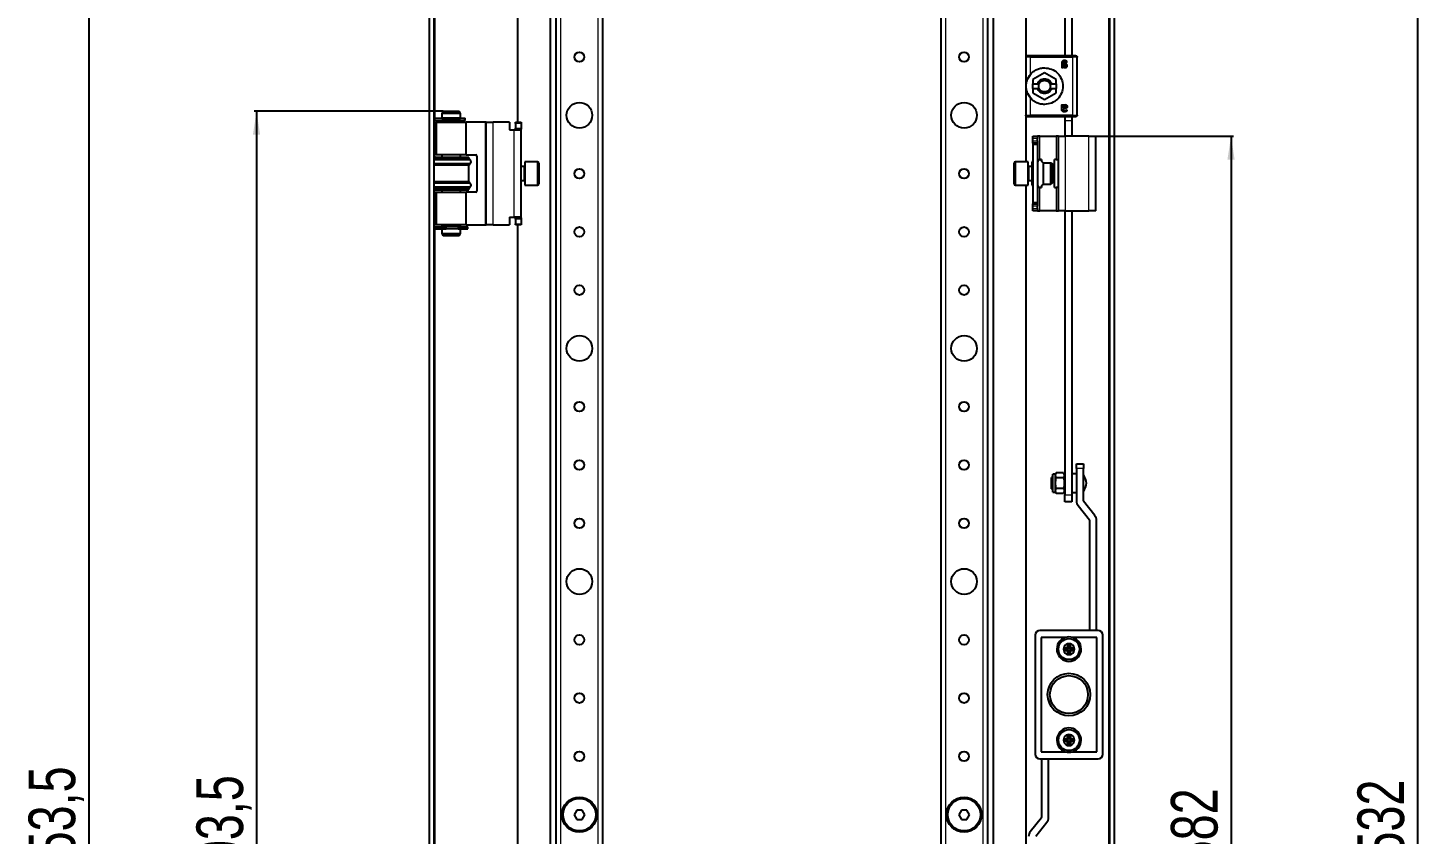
# Model space of a CAD drawing. Header units: millimetres. Extents: x -52 to 1183, y -1011 to 1043.
# Drawn here: x 585 to 1183, y -6 to 339 of the extents above; entities that cross this region are included whole.
import ezdxf

# ---------------------------------------------------------------- set-up
doc = ezdxf.new("R2010")
doc.units = ezdxf.units.MM
doc.layers.add('FORMAT', color=7, linetype='Continuous')
doc.styles.add('SLDTEXTSTYLE0', font='TXT', dxfattribs={"width": 0.75})
doc.dimstyles.new('SLDDIMSTYLE0', dxfattribs={"dimtxt": 20, "dimasz": 10, "dimexe": 0, "dimexo": 0.0625, "dimgap": 5, "dimtad": 2, "dimdec": 1, "dimrnd": 1e-09, "dimzin": 12, "dimdsep": 46, "dimtxsty": 'SLDTEXTSTYLE0', "dimsah": 1, "dimcen": 0.09, "dimadec": 0, "dimazin": 3, "dimtfac": 1, "dimtofl": 0, "dimtmove": 0, "dimatfit": 3, "dimfxl": 0, "dimfrac": 2, "dimtolj": 1, "dimtzin": 12, "dimarcsym": 0})

# ---------------------------------------------------------------- blocks, each defined once
blk = doc.blocks.new('_D_5')
at = {"layer": 'FORMAT'}
for p, q in [((1043.24, 767.87), (1182.24, 767.87)), ((1181.24, 767.87), (1181.24, -764.13)), ((1043.24, -764.13), (1182.24, -764.13))]:
    blk.add_line(p, q, dxfattribs=at)
for points in [[(1181.24, 767.87), (1179.7, 757.87), (1182.78, 757.87)], [(1181.24, -764.13), (1182.78, -754.13), (1179.7, -754.13)]]:
    blk.add_solid(points, dxfattribs=at)
at = {"layer": 'FORMAT', "insert": (1155.46, -27.68), "char_height": 20, "attachment_point": 1, "rotation": 90, "style": 'SLDTEXTSTYLE0'}
blk.add_mtext('1532', dxfattribs=at)
blk = doc.blocks.new('_D_7')
at = {"layer": 'FORMAT'}
for p, q in [((763.3, 778.62), (610.23, 778.62)), ((611.23, 778.62), (611.23, -774.88)), ((763.3, -774.88), (610.23, -774.88))]:
    blk.add_line(p, q, dxfattribs=at)
for points in [[(611.23, 778.62), (609.69, 768.62), (612.77, 768.62)], [(611.23, -774.88), (612.77, -764.88), (609.69, -764.88)]]:
    blk.add_solid(points, dxfattribs=at)
at = {"layer": 'FORMAT', "insert": (585.45, -38.77), "char_height": 20, "attachment_point": 1, "rotation": 90, "style": 'SLDTEXTSTYLE0'}
blk.add_mtext('1553,5', dxfattribs=at)
blk = doc.blocks.new('_D_8')
at = {"layer": 'FORMAT'}
for p, q in [((1040.24, 292.87), (1102.24, 292.87)), ((1101.24, 292.87), (1101.24, -289.13)), ((1040.24, -289.13), (1102.24, -289.13))]:
    blk.add_line(p, q, dxfattribs=at)
for points in [[(1101.24, 292.87), (1099.7, 282.87), (1102.78, 282.87)], [(1101.24, -289.13), (1102.78, -279.13), (1099.7, -279.13)]]:
    blk.add_solid(points, dxfattribs=at)
at = {"layer": 'FORMAT', "insert": (1075.46, -20.3), "char_height": 20, "attachment_point": 1, "rotation": 90, "style": 'SLDTEXTSTYLE0'}
blk.add_mtext('582', dxfattribs=at)
blk = doc.blocks.new('_D_9')
at = {"layer": 'FORMAT'}
for p, q in [((763.3, 303.62), (682.23, 303.62)), ((683.23, 303.62), (683.23, -299.88)), ((763.3, -299.88), (682.23, -299.88))]:
    blk.add_line(p, q, dxfattribs=at)
for points in [[(683.23, 303.62), (681.69, 293.62), (684.77, 293.62)], [(683.23, -299.88), (684.77, -289.88), (681.69, -289.88)]]:
    blk.add_solid(points, dxfattribs=at)
at = {"layer": 'FORMAT', "insert": (657.45, -31.38), "char_height": 20, "attachment_point": 1, "rotation": 90, "style": 'SLDTEXTSTYLE0'}
blk.add_mtext('603,5', dxfattribs=at)

msp = doc.modelspace()

# ---------------------------------------------------------------- linework, layer by layer
at = {"color": 7, "linetype": 'Continuous', "lineweight": 25}
for p, q in [((757.23, 879.37), (757.23, -875.63)), ((759.23, 879.37), (759.23, -875.63)), ((1049.23, -875.63), (1049.23, 879.37)), ((1051.23, -875.63), (1051.23, 879.37)), ((809.23, 846.37), (809.23, -842.63)), ((999.23, 846.37), (999.23, -842.63)), ((811.73, -815.63), (811.73, 819.37)), ((831.73, -815.63), (831.73, 819.37)), ((976.73, 819.37), (976.73, -815.63)), ((996.73, 819.37), (996.73, -815.63)), ((1013.23, 746.87), (1013.23, 327.05)), ((1029.93, 735.87), (1029.93, 327.37)), ((1032.93, 735.87), (1032.93, 327.37)), ((795.23, 729.87), (795.23, 298.87)), ((1013.23, 326.87), (1013.23, 301.87)), ((1033.23, 327.37), (1015.23, 327.37)), ((1028.67, 324.33), (1028.67, 322.46)), ((1029.13, 322.46), (1029.13, 322.74)), ((1029.2, 324.08), (1029.2, 324.3)), ((1029.58, 324.08), (1029.2, 324.08)), ((1029.2, 323.72), (1029.63, 323.72)), ((1029.2, 323.14), (1029.2, 323.72)), ((1033.83, 327.37), (1033.58, 327.37)), ((1035.23, 301.87), (1035.23, 326.87)), ((1014.06, 317.5), (1015.57, 319.75)), ((1021.23, 320.09), (1016.28, 317.23)), ((1016.28, 317.23), (1016.28, 315.37)), ((1026.18, 317.23), (1021.23, 320.09)), ((1026.18, 315.37), (1026.18, 317.23)), ((1015.57, 308.99), (1014.06, 311.25)), ((1016.28, 313.37), (1016.28, 315.37)), ((1016.28, 315.37), (1018.25, 315.37)), ((1016.28, 313.37), (1016.28, 311.51)), ((1016.28, 313.37), (1018.25, 313.37)), ((1016.28, 311.51), (1021.23, 308.66)), ((1018.94, 315.37), (1018.25, 315.37)), ((1018.25, 313.37), (1018.94, 313.37)), ((1021.23, 308.66), (1026.18, 311.51)), ((1024.22, 315.37), (1023.52, 315.37)), ((1023.52, 313.37), (1024.22, 313.37)), ((1024.22, 315.37), (1026.18, 315.37)), ((1024.22, 313.37), (1026.18, 313.37)), ((1026.18, 315.37), (1026.18, 313.37)), ((1026.18, 311.51), (1026.18, 313.37)), ((1028.67, 304.41), (1028.67, 306.28)), ((1029.13, 306.28), (1029.13, 306)), ((1029.2, 305.02), (1029.2, 305.61)), ((1029.63, 305.02), (1029.2, 305.02)), ((759.58, 300.57), (759.58, 299.67)), ((759.58, 300.57), (772.47, 300.57)), ((759.58, 299.67), (772.47, 299.67)), ((760.28, 298.87), (760.28, 284.87)), ((760.28, 298.87), (773.18, 298.87)), ((763.31, 303.62), (762.73, 302.62)), ((762.73, 302.62), (762.73, 300.62)), ((770.73, 302.62), (762.73, 302.62)), ((767.49, 300.62), (762.73, 300.62)), ((762.73, 299.62), (762.73, 298.87)), ((767.49, 299.62), (762.73, 299.62)), ((763.23, 300.62), (763.23, 300.57)), ((763.23, 299.67), (763.23, 299.62)), ((763.31, 303.62), (770.16, 303.62)), ((770.73, 300.62), (767.49, 300.62)), ((770.73, 299.62), (767.49, 299.62)), ((770.73, 302.62), (770.16, 303.62)), ((770.23, 300.57), (770.23, 300.62)), ((770.23, 299.62), (770.23, 299.67)), ((770.73, 300.62), (770.73, 302.62)), ((770.73, 298.87), (770.73, 299.62)), ((772.47, 300.57), (772.56, 300.57)), ((772.47, 299.67), (772.56, 299.67)), ((772.56, 299.67), (772.56, 300.57)), ((772.56, 300.57), (772.77, 300.57)), ((772.56, 299.67), (772.77, 299.67)), ((772.77, 299.67), (772.77, 300.57)), ((773.18, 284.87), (773.18, 298.87)), ((781.28, 298.87), (773.18, 298.87)), ((781.78, 298.87), (781.28, 298.87)), ((781.78, 298.87), (784.78, 298.87)), ((781.78, 254.87), (781.78, 298.87)), ((791.78, 298.87), (784.78, 298.87)), ((791.78, 298.87), (791.78, 295.57)), ((794.28, 298.87), (796.78, 298.87)), ((794.28, 298.37), (794.28, 298.87)), ((796.78, 298.87), (796.78, 298.37)), ((1013.23, 301.7), (1013.23, 281.87)), ((1015.23, 301.37), (1033.23, 301.37)), ((1029.58, 304.66), (1029.2, 304.66)), ((1029.2, 304.66), (1029.2, 304.45)), ((1029.93, 301.44), (1029.93, 299.57)), ((1029.93, 299.57), (1029.93, 292.87)), ((1032.93, 301.44), (1032.93, 299.57)), ((1032.93, 299.57), (1032.93, 292.87)), ((1033.58, 301.37), (1033.83, 301.37)), ((791.78, 295.57), (793.78, 295.57)), ((793.78, 295.57), (796.78, 295.57)), ((794.28, 298.37), (794.28, 296.37)), ((794.28, 295.87), (794.28, 296.37)), ((796.78, 295.87), (794.28, 295.87)), ((794.28, 295.87), (794.28, 295.57)), ((796.78, 298.37), (796.78, 296.37)), ((796.78, 296.37), (796.78, 295.87)), ((796.78, 295.57), (796.78, 295.87)), ((796.78, 258.17), (796.78, 295.57)), ((1016.23, 292.87), (1018.23, 292.87)), ((1016.23, 291.87), (1016.23, 292.87)), ((1018.23, 292.87), (1018.23, 291.87)), ((1019.23, 292.87), (1018.23, 292.87)), ((1019.23, 292.87), (1026.23, 292.87)), ((1027.23, 292.87), (1026.23, 292.87)), ((1027.23, 260.87), (1027.23, 292.87)), ((1027.23, 292.87), (1030.23, 292.87)), ((1040.23, 292.87), (1030.23, 292.87)), ((1040.23, 292.87), (1043.23, 292.87)), ((1043.23, 260.87), (1043.23, 292.87)), ((1016.23, 290.87), (1016.23, 291.87)), ((1016.23, 289.87), (1016.23, 290.87)), ((1018.23, 289.87), (1016.23, 289.87)), ((1016.23, 289.87), (1016.23, 289.37)), ((1018.23, 289.37), (1016.23, 289.37)), ((1016.23, 289.37), (1016.23, 264.37)), ((1018.23, 290.87), (1018.23, 291.87)), ((1018.23, 290.87), (1018.23, 289.87)), ((1018.23, 289.87), (1018.23, 289.37)), ((1018.23, 289.37), (1018.23, 264.37)), ((759.23, 283.87), (774.23, 283.87)), ((774.23, 283.27), (759.23, 283.27)), ((773.18, 284.87), (760.28, 284.87)), ((762.73, 284.87), (762.73, 283.87)), ((770.73, 283.87), (770.73, 284.87)), ((773.18, 284.87), (777.28, 284.87)), ((774.23, 283.27), (774.23, 283.87)), ((774.93, 282.58), (774.23, 283.27)), ((774.23, 280.47), (774.93, 281.16)), ((777.78, 284.37), (777.78, 269.37)), ((803.68, 281.87), (798.28, 281.87)), ((798.28, 281.87), (798.28, 271.87)), ((804.28, 281.27), (804.28, 272.47)), ((1008.23, 274.62), (1008.23, 281.27)), ((1014.23, 281.87), (1008.83, 281.87)), ((1014.23, 274.31), (1014.23, 281.87)), ((1016.23, 281.87), (1015.73, 281.87)), ((1015.73, 281.87), (1015.73, 280.66)), ((1018.23, 282.87), (1019.23, 282.87)), ((1019.93, 282.87), (1019.23, 282.87)), ((1019.93, 282.87), (1019.93, 282.42)), ((1023.87, 281.37), (1020.73, 281.37)), ((1020.73, 272.37), (1020.73, 281.37)), ((1024.73, 280.87), (1023.87, 281.37)), ((1023.87, 272.37), (1023.87, 281.37)), ((1025.53, 270.87), (1025.53, 282.87)), ((1026.23, 282.87), (1025.53, 282.87)), ((1026.23, 282.87), (1027.23, 282.87)), ((774.23, 280.47), (759.23, 280.47)), ((774.23, 273.27), (774.23, 280.47)), ((798.03, 279.87), (796.78, 279.87)), ((1015.73, 279.87), (1014.48, 279.87)), ((1015.73, 280.66), (1015.73, 271.87)), ((1024.73, 272.87), (1024.73, 280.87)), ((774.23, 273.27), (759.23, 273.27)), ((774.23, 270.47), (759.23, 270.47)), ((759.23, 269.87), (774.23, 269.87)), ((762.73, 269.87), (762.73, 268.87)), ((770.73, 268.87), (770.73, 269.87)), ((774.93, 272.59), (774.23, 273.27)), ((774.23, 270.47), (774.93, 271.16)), ((774.23, 269.87), (774.23, 270.47)), ((796.78, 273.87), (798.03, 273.87)), ((798.28, 271.87), (803.68, 271.87)), ((1008.23, 272.47), (1008.23, 274.62)), ((1008.83, 271.87), (1014.23, 271.87)), ((1013.23, 271.87), (1013.23, -268.13)), ((1014.23, 271.87), (1014.23, 274.31)), ((1014.48, 273.87), (1015.73, 273.87)), ((1015.73, 271.87), (1016.23, 271.87)), ((1019.23, 270.87), (1018.23, 270.87)), ((1019.23, 270.87), (1019.93, 270.87)), ((1019.93, 271.32), (1019.93, 270.87)), ((1020.73, 272.37), (1023.87, 272.37)), ((1023.87, 272.37), (1024.73, 272.87)), ((1025.53, 270.87), (1026.23, 270.87)), ((1027.23, 270.87), (1026.23, 270.87)), ((760.28, 268.87), (760.28, 254.87)), ((760.28, 268.87), (773.18, 268.87)), ((773.18, 254.87), (773.18, 268.87)), ((777.28, 268.87), (773.18, 268.87)), ((1018.23, 264.37), (1016.23, 264.37)), ((1016.23, 264.37), (1016.23, 263.87)), ((1016.23, 262.87), (1016.23, 263.87)), ((1016.23, 263.87), (1018.23, 263.87)), ((1018.23, 264.37), (1018.23, 263.87)), ((1018.23, 263.87), (1018.23, 262.87)), ((791.78, 258.17), (793.78, 258.17)), ((791.78, 258.17), (791.78, 254.87)), ((796.78, 258.17), (793.78, 258.17)), ((794.28, 258.17), (794.28, 257.87)), ((794.28, 257.87), (796.78, 257.87)), ((794.28, 257.37), (794.28, 257.87)), ((794.28, 257.37), (794.28, 255.37)), ((796.78, 257.87), (796.78, 258.17)), ((796.78, 257.87), (796.78, 257.37)), ((796.78, 257.37), (796.78, 255.37)), ((1016.23, 261.87), (1016.23, 262.87)), ((1016.23, 260.87), (1016.23, 261.87)), ((1018.23, 260.87), (1016.23, 260.87)), ((1018.23, 261.87), (1018.23, 262.87)), ((1018.23, 261.87), (1018.23, 260.87)), ((1018.23, 260.87), (1019.23, 260.87)), ((1026.23, 260.87), (1019.23, 260.87)), ((1026.23, 260.87), (1027.23, 260.87)), ((1030.23, 260.87), (1027.23, 260.87)), ((1029.93, 260.87), (1029.93, 139.07)), ((1030.23, 260.87), (1040.23, 260.87)), ((1032.93, 260.87), (1032.93, 139.07)), ((1043.23, 260.87), (1040.23, 260.87)), ((759.58, 254.07), (759.58, 253.17)), ((759.58, 254.07), (763.58, 254.07)), ((759.58, 253.17), (763.58, 253.17)), ((773.18, 254.87), (760.28, 254.87)), ((762.73, 254.87), (762.73, 254.12)), ((767.49, 254.12), (762.73, 254.12)), ((762.73, 253.12), (762.73, 251.12)), ((767.49, 253.12), (762.73, 253.12)), ((762.73, 251.12), (763.31, 250.12)), ((762.73, 251.12), (767.49, 251.12)), ((763.23, 254.12), (763.23, 254.07)), ((763.23, 253.17), (763.23, 253.12)), ((763.58, 254.07), (764.22, 254.07)), ((763.58, 253.17), (764.22, 253.17)), ((764.22, 254.07), (764.56, 254.07)), ((764.22, 253.17), (764.56, 253.17)), ((764.56, 254.07), (764.57, 254.07)), ((764.56, 253.17), (764.57, 253.17)), ((764.57, 253.17), (764.57, 254.07)), ((770.73, 254.12), (767.49, 254.12)), ((770.73, 253.12), (767.49, 253.12)), ((767.49, 251.12), (770.73, 251.12)), ((769.66, 254.07), (769.66, 253.17)), ((769.66, 254.07), (769.68, 254.07)), ((769.66, 253.17), (769.68, 253.17)), ((769.68, 254.07), (770.97, 254.07)), ((769.68, 253.17), (770.97, 253.17)), ((770.16, 250.12), (770.73, 251.12)), ((770.23, 254.07), (770.23, 254.12)), ((770.23, 253.12), (770.23, 253.17)), ((770.73, 254.12), (770.73, 254.87)), ((770.73, 251.12), (770.73, 253.12)), ((770.97, 254.07), (771.7, 254.07)), ((770.97, 253.17), (771.7, 253.17)), ((771.7, 254.07), (773.88, 254.07)), ((771.7, 253.17), (773.88, 253.17)), ((773.18, 254.87), (781.28, 254.87)), ((773.88, 253.17), (773.88, 254.07)), ((781.28, 254.87), (781.78, 254.87)), ((784.78, 254.87), (781.78, 254.87)), ((784.78, 254.87), (791.78, 254.87)), ((794.28, 254.87), (794.28, 255.37)), ((796.78, 254.87), (794.28, 254.87)), ((795.23, 254.87), (795.23, -251.13)), ((796.78, 255.37), (796.78, 254.87)), ((767.38, 250.12), (763.31, 250.12)), ((770.16, 250.12), (767.38, 250.12)), ((1034.93, 150.37), (1034.93, 152.37)), ((1034.93, 152.37), (1037.93, 152.37)), ((1034.93, 150.37), (1034.93, 136.44)), ((1037.93, 152.37), (1037.93, 150.37)), ((1037.93, 136.44), (1037.93, 150.37)), ((1024.73, 147.02), (1024.23, 146.52)), ((1024.23, 141.62), (1024.23, 146.52)), ((1025.93, 147.92), (1024.73, 147.92)), ((1024.73, 144.07), (1024.73, 147.92)), ((1024.73, 140.22), (1024.73, 144.07)), ((1026.28, 148.52), (1025.93, 147.92)), ((1025.93, 144.07), (1025.93, 147.92)), ((1025.93, 140.22), (1025.93, 144.07)), ((1029.39, 148.52), (1026.28, 148.52)), ((1029.39, 146.3), (1026.28, 146.3)), ((1029.73, 147.92), (1029.39, 148.52)), ((1029.73, 147.92), (1029.73, 140.22)), ((1029.93, 147.02), (1029.73, 147.02)), ((1034.93, 148.07), (1032.93, 148.07)), ((1024.23, 141.62), (1024.73, 141.12)), ((1024.73, 140.22), (1025.93, 140.22)), ((1025.93, 140.22), (1026.28, 139.62)), ((1029.39, 141.85), (1026.28, 141.85)), ((1029.39, 139.62), (1026.28, 139.62)), ((1029.39, 139.62), (1029.73, 140.22)), ((1029.73, 141.12), (1029.93, 141.12)), ((1029.93, 136.07), (1029.93, 139.07)), ((1032.93, 140.07), (1034.93, 140.07)), ((1032.93, 139.07), (1032.93, 136.07)), ((1032.93, 136.07), (1029.93, 136.07)), ((1035.62, 134.46), (1040.49, 128.28)), ((1042.85, 130.14), (1037.98, 136.32)), ((1040.53, 128.16), (1040.53, 80.87)), ((1043.53, 80.87), (1043.53, 128.16)), ((1017.23, 78.87), (1017.23, 27.87)), ((1044.23, 80.87), (1019.23, 80.87)), ((1019.73, 77.87), (1019.73, 28.87)), ((1030.13, 77.87), (1019.73, 77.87)), ((1043.73, 77.87), (1033.33, 77.87)), ((1043.73, 28.87), (1043.73, 77.87)), ((1046.23, 27.87), (1046.23, 78.87)), ((1029.83, 73.03), (1029.46, 73.47)), ((1031.03, 73.47), (1029.46, 73.47)), ((1029.83, 72.71), (1029.46, 72.27)), ((1029.46, 72.27), (1031.03, 72.27)), ((1031.03, 73.03), (1029.83, 73.03)), ((1029.83, 72.71), (1031.03, 72.71)), ((1031.13, 75.14), (1031.13, 73.57)), ((1031.57, 74.78), (1031.13, 75.14)), ((1031.13, 72.17), (1031.13, 70.6)), ((1031.57, 74.78), (1031.57, 73.57)), ((1031.57, 72.17), (1031.57, 70.96)), ((1031.9, 74.78), (1032.33, 75.14)), ((1031.9, 73.57), (1031.9, 74.78)), ((1031.9, 70.96), (1031.9, 72.17)), ((1032.33, 73.57), (1032.33, 75.14)), ((1032.33, 70.6), (1032.33, 72.17)), ((1034.01, 73.47), (1032.43, 73.47)), ((1033.64, 73.03), (1032.43, 73.03)), ((1032.43, 72.71), (1033.64, 72.71)), ((1032.43, 72.27), (1034.01, 72.27)), ((1033.64, 73.03), (1034.01, 73.47)), ((1033.64, 72.71), (1034.01, 72.27)), ((1031.57, 70.96), (1031.13, 70.6)), ((1031.9, 70.96), (1032.33, 70.6)), ((1031.13, 34.57), (1031.13, 36.14)), ((1031.57, 35.78), (1031.13, 36.14)), ((1031.9, 35.78), (1032.33, 36.14)), ((1032.33, 36.14), (1032.33, 34.57)), ((1029.83, 34.03), (1029.46, 34.47)), ((1029.46, 34.47), (1031.03, 34.47)), ((1029.83, 33.71), (1029.46, 33.27)), ((1031.03, 33.27), (1029.46, 33.27)), ((1029.83, 34.03), (1031.03, 34.03)), ((1031.03, 33.71), (1029.83, 33.71)), ((1031.13, 31.6), (1031.13, 33.17)), ((1031.57, 31.96), (1031.13, 31.6)), ((1031.57, 34.57), (1031.57, 35.78)), ((1031.57, 31.96), (1031.57, 33.17)), ((1031.9, 35.78), (1031.9, 34.57)), ((1031.9, 33.17), (1031.9, 31.96)), ((1031.9, 31.96), (1032.33, 31.6)), ((1032.33, 33.17), (1032.33, 31.6)), ((1032.43, 34.47), (1034.01, 34.47)), ((1032.43, 34.03), (1033.64, 34.03)), ((1033.64, 33.71), (1032.43, 33.71)), ((1034.01, 33.27), (1032.43, 33.27)), ((1033.64, 34.03), (1034.01, 34.47)), ((1033.64, 33.71), (1034.01, 33.27)), ((1019.23, 25.87), (1044.23, 25.87)), ((1019.73, 28.87), (1030.13, 28.87)), ((1019.93, 25.87), (1019.93, 0.64)), ((1022.93, 0.64), (1022.93, 25.87)), ((1033.33, 28.87), (1043.73, 28.87)), ((820.58, 3.87), (819.42, 1.87)), ((819.42, 1.87), (820.58, -0.13)), ((822.89, 3.87), (820.58, 3.87)), ((824.04, 1.87), (822.89, 3.87)), ((822.89, -0.13), (824.04, 1.87)), ((985.58, 3.87), (984.42, 1.87)), ((984.42, 1.87), (985.58, -0.13)), ((987.89, 3.87), (985.58, 3.87)), ((989.04, 1.87), (987.89, 3.87)), ((987.89, -0.13), (989.04, 1.87)), ((1019.89, 0.52), (1015.13, -5.45)), ((820.58, -0.13), (822.89, -0.13)), ((985.58, -0.13), (987.89, -0.13)), ((1017.48, -7.32), (1022.24, -1.35))]:
    msp.add_line(p, q, dxfattribs=at)
at = {"color": 8, "linetype": 'Continuous', "lineweight": 18}
for p, q in [((1048.63, 876.77), (1048.63, -873.03)), ((813.73, -815.63), (813.73, 819.37)), ((829.73, -815.63), (829.73, 819.37)), ((978.73, 819.37), (978.73, -815.63)), ((994.73, 819.37), (994.73, -815.63)), ((759.83, 300.57), (759.83, 728.17)), ((1015.23, 319.43), (1015.23, 326.87)), ((1015.23, 326.87), (1033.23, 326.87)), ((1033.23, 326.87), (1033.23, 301.87)), ((1021.23, 311.87), (1021.23, 311.22)), ((1015.23, 301.87), (1015.23, 309.31)), ((759.83, 283.87), (759.83, 299.67)), ((772.47, 300.57), (772.47, 299.67)), ((781.28, 298.87), (781.28, 254.87)), ((784.78, 254.87), (784.78, 298.87)), ((1033.23, 301.87), (1015.23, 301.87)), ((1029.93, 299.57), (1032.93, 299.57)), ((793.78, 258.17), (793.78, 295.57)), ((796.78, 298.37), (794.28, 298.37)), ((794.28, 296.37), (796.78, 296.37)), ((1019.23, 282.87), (1019.23, 292.87)), ((1026.23, 292.87), (1026.23, 282.87)), ((1030.23, 260.87), (1030.23, 292.87)), ((1040.23, 260.87), (1040.23, 292.87)), ((1018.23, 291.87), (1016.23, 291.87)), ((1016.23, 290.87), (1018.23, 290.87)), ((774.93, 282.58), (759.23, 282.58)), ((774.93, 281.16), (759.23, 281.16)), ((803.68, 271.87), (803.68, 281.87)), ((1008.83, 281.87), (1008.83, 274.31)), ((798.03, 279.46), (798.03, 279.87)), ((798.03, 273.87), (798.03, 279.46)), ((1014.48, 279.87), (1014.48, 273.87)), ((774.93, 272.59), (759.23, 272.59)), ((774.93, 271.16), (759.23, 271.16)), ((759.83, 254.07), (759.83, 269.87)), ((1008.83, 274.31), (1008.83, 271.87)), ((1019.23, 260.87), (1019.23, 270.87)), ((1026.23, 270.87), (1026.23, 260.87)), ((796.78, 257.37), (794.28, 257.37)), ((1018.23, 262.87), (1016.23, 262.87)), ((1016.23, 261.87), (1018.23, 261.87)), ((759.83, -249.43), (759.83, 253.17)), ((763.58, 254.07), (763.58, 253.17)), ((764.22, 254.07), (764.22, 253.17)), ((764.56, 254.07), (764.56, 253.17)), ((769.68, 254.07), (769.68, 253.17)), ((770.97, 254.07), (770.97, 253.17)), ((771.7, 254.07), (771.7, 253.17)), ((794.28, 255.37), (796.78, 255.37)), ((1037.93, 150.37), (1034.93, 150.37)), ((1029.93, 139.07), (1032.93, 139.07)), ((1031.03, 73.03), (1031.03, 73.47)), ((1031.03, 72.71), (1031.03, 72.27)), ((1031.57, 73.57), (1031.13, 73.57)), ((1031.57, 72.17), (1031.13, 72.17)), ((1031.9, 73.57), (1032.33, 73.57)), ((1031.9, 72.17), (1032.33, 72.17)), ((1032.43, 73.03), (1032.43, 73.47)), ((1032.43, 72.71), (1032.43, 72.27)), ((1031.03, 34.03), (1031.03, 34.47)), ((1031.03, 33.71), (1031.03, 33.27)), ((1031.57, 34.57), (1031.13, 34.57)), ((1031.57, 33.17), (1031.13, 33.17)), ((1031.9, 34.57), (1032.33, 34.57)), ((1031.9, 33.17), (1032.33, 33.17)), ((1032.43, 34.03), (1032.43, 34.47)), ((1032.43, 33.71), (1032.43, 33.27))]:
    msp.add_line(p, q, dxfattribs=at)
at = {"color": 7, "linetype": 'Continuous', "lineweight": 25}
for centre, radius in [((821.73, 326.87), 2.1), ((986.73, 326.87), 2.1), ((821.73, 301.87), 5.5), ((986.73, 301.87), 5.5), ((821.73, 276.87), 2.1), ((986.73, 276.87), 2.1), ((821.73, 251.87), 2.1), ((986.73, 251.87), 2.1), ((821.73, 226.87), 2.1), ((986.73, 226.87), 2.1), ((821.73, 201.87), 5.5), ((986.73, 201.87), 5.5), ((821.73, 176.87), 2.1), ((986.73, 176.87), 2.1), ((821.73, 151.87), 2.1), ((986.73, 151.87), 2.1), ((821.73, 126.87), 2.1), ((986.73, 126.87), 2.1), ((821.73, 101.87), 5.5), ((986.73, 101.87), 5.5), ((821.73, 76.87), 2.1), ((986.73, 76.87), 2.1), ((1031.73, 72.87), 4.5), ((1031.73, 53.37), 9.15), ((1031.73, 53.37), 8.15), ((821.73, 51.87), 2.1), ((986.73, 51.87), 2.1), ((1031.73, 33.87), 4.5), ((821.73, 26.87), 2.1), ((986.73, 26.87), 2.1), ((821.73, 1.87), 7.5), ((821.73, 1.87), 7), ((986.73, 1.87), 7.5), ((986.73, 1.87), 7)]:
    msp.add_circle(centre, radius, dxfattribs=at)
for centre, radius, start, end in [((774.23, 281.87), 1, 314.427, 45.573), ((777.28, 284.37), 0.5, 0, 90), ((803.68, 281.27), 0.6, 0, 90), ((1008.83, 281.27), 0.6, 90, 180), ((798.03, 280.12), 0.25, 270, 360), ((1014.48, 280.12), 0.25, 180, 270), ((774.23, 271.87), 1, 314.427, 45.573), ((777.28, 269.37), 0.5, 270, 0), ((798.03, 273.62), 0.25, 0, 90), ((803.68, 272.47), 0.6, 270, 360), ((1008.83, 272.47), 0.6, 180, 270), ((1014.48, 273.62), 0.25, 90, 180), ((1031.29, 143.11), 8, 6.88194, 33.87093), ((1031.29, 145.03), 8, 326.12907, 353.11806), ((1038.13, 136.44), 3.2, 180, 218.26399), ((1038.13, 136.44), 0.2, 180, 218.26399), ((1040.33, 128.16), 0.2, 0, 38.26399), ((1040.33, 128.16), 3.2, 0, 38.26399), ((1019.23, 78.87), 2, 90, 180), ((1031.73, 72.87), 5.25, 107.75279, 72.24721), ((1031.73, 72.87), 5.25, 72.24721, 107.75279), ((1044.23, 78.87), 2, 0, 90), ((1031.73, 72.87), 2.35, 165.2075, 194.7925), ((1031.73, 72.87), 2.35, 104.7925, 165.2075), ((1031.73, 72.87), 2.35, 194.7925, 255.2075), ((1031.73, 72.87), 1.91, 175.10562, 184.89438), ((1031.03, 73.57), 0.1, 270, 0), ((1031.03, 73.57), 0.537, 270, 0), ((1031.03, 72.17), 0.537, 0, 90), ((1031.03, 72.17), 0.1, 0, 90), ((1031.73, 72.87), 2.35, 75.2075, 104.7925), ((1031.73, 72.87), 1.91, 85.10562, 94.89438), ((1032.43, 73.57), 0.537, 180, 270), ((1032.43, 72.17), 0.537, 90, 180), ((1031.73, 72.87), 2.35, 14.7925, 75.2075), ((1032.43, 73.57), 0.1, 180, 270), ((1031.73, 72.87), 2.35, 284.7925, 345.2075), ((1032.43, 72.17), 0.1, 90, 180), ((1031.73, 72.87), 1.91, 355.10562, 4.89438), ((1031.73, 72.87), 2.35, 345.2075, 14.7925), ((1031.73, 72.87), 2.35, 255.2075, 284.7925), ((1031.73, 72.87), 1.91, 265.10562, 274.89438), ((1031.73, 33.87), 5.25, 287.75279, 252.24721), ((1031.73, 33.87), 2.35, 104.7925, 165.2075), ((1031.73, 33.87), 2.35, 75.2075, 104.7925), ((1031.73, 33.87), 2.35, 14.7925, 75.2075), ((1031.73, 33.87), 2.35, 165.2075, 194.7925), ((1031.73, 33.87), 2.35, 194.7925, 255.2075), ((1031.73, 33.87), 1.91, 175.10562, 184.89438), ((1031.03, 34.57), 0.1, 270, 0), ((1031.03, 34.57), 0.537, 270, 0), ((1031.03, 33.17), 0.537, 0, 90), ((1031.03, 33.17), 0.1, 0, 90), ((1031.73, 33.87), 2.35, 255.2075, 284.7925), ((1031.73, 33.87), 1.91, 85.10562, 94.89438), ((1031.73, 33.87), 1.91, 265.10562, 274.89438), ((1032.43, 34.57), 0.537, 180, 270), ((1032.43, 33.17), 0.537, 90, 180), ((1032.43, 34.57), 0.1, 180, 270), ((1031.73, 33.87), 2.35, 284.7925, 345.2075), ((1032.43, 33.17), 0.1, 90, 180), ((1031.73, 33.87), 1.91, 355.10562, 4.89438), ((1031.73, 33.87), 2.35, 345.2075, 14.7925), ((1019.23, 27.87), 2, 180, 270), ((1031.73, 33.87), 5.25, 252.24721, 287.75279), ((1044.23, 27.87), 2, 270, 0), ((1019.73, 0.64), 0.2, 321.4416, 0), ((1019.73, 0.64), 3.2, 321.4416, 0), ((1017.63, -7.45), 3.2, 141.4416, 180)]:
    msp.add_arc(centre, radius, start, end, dxfattribs=at)
for points in [[(1013.73, 327.37), (1013.67, 327.36), (1013.54, 327.35), (1013.37, 327.23), (1013.26, 327.07), (1013.24, 326.94), (1013.23, 326.87)], [(1015.23, 327.37), (1015.04, 327.37), (1014.64, 327.37), (1014.15, 327.37), (1013.8, 327.37), (1013.76, 327.37), (1013.73, 327.37)], [(1034.73, 327.37), (1034.71, 327.37), (1034.67, 327.37), (1034.32, 327.37), (1033.82, 327.37), (1033.43, 327.37), (1033.23, 327.37)], [(1034.73, 327.37), (1034.8, 327.36), (1034.93, 327.35), (1035.1, 327.23), (1035.21, 327.07), (1035.23, 326.94), (1035.23, 326.87)], [(1015.23, 319.43), (1015.63, 319.84), (1016.42, 320.67), (1017.9, 321.54), (1019.53, 322.11), (1020.66, 322.19), (1021.23, 322.22)], [(1018.25, 315.37), (1018.38, 315.67), (1018.64, 316.27), (1019.37, 316.97), (1020.25, 317.42), (1021.23, 317.57), (1022.22, 317.42), (1023.1, 316.97), (1023.82, 316.27), (1024.09, 315.67), (1024.22, 315.37)], [(1018.94, 315.37), (1019.06, 315.58), (1019.29, 316.01), (1019.85, 316.49), (1020.51, 316.81), (1020.99, 316.85), (1021.23, 316.87)], [(1021.23, 322.22), (1022.26, 322.1), (1024.32, 321.87), (1026.93, 320.05), (1028.67, 317.46), (1029.29, 314.37), (1028.67, 311.28), (1026.93, 308.69), (1024.32, 306.87), (1022.26, 306.64), (1021.23, 306.52)], [(1021.23, 316.87), (1021.48, 316.85), (1021.96, 316.81), (1022.62, 316.49), (1023.18, 316.01), (1023.41, 315.58), (1023.52, 315.37)], [(1021.23, 311.22), (1020.91, 311.25), (1020.25, 311.31), (1019.37, 311.78), (1018.64, 312.47), (1018.38, 313.07), (1018.25, 313.37)], [(1018.94, 313.37), (1018.88, 313.53), (1018.76, 313.85), (1018.72, 314.37), (1018.76, 314.89), (1018.88, 315.21), (1018.94, 315.37)], [(1021.23, 311.87), (1020.99, 311.89), (1020.51, 311.93), (1019.85, 312.25), (1019.29, 312.73), (1019.06, 313.16), (1018.94, 313.37)], [(1024.22, 313.37), (1024.09, 313.07), (1023.82, 312.47), (1023.1, 311.78), (1022.22, 311.31), (1021.56, 311.25), (1021.23, 311.22)], [(1023.52, 313.37), (1023.41, 313.16), (1023.18, 312.73), (1022.62, 312.25), (1021.96, 311.93), (1021.48, 311.89), (1021.23, 311.87)], [(1023.52, 315.37), (1023.58, 315.21), (1023.7, 314.89), (1023.75, 314.37), (1023.7, 313.85), (1023.58, 313.53), (1023.52, 313.37)], [(1021.23, 306.52), (1020.66, 306.56), (1019.53, 306.63), (1017.9, 307.2), (1016.42, 308.07), (1015.63, 308.9), (1015.23, 309.31)], [(1013.73, 301.37), (1013.67, 301.38), (1013.54, 301.39), (1013.37, 301.51), (1013.26, 301.67), (1013.24, 301.81), (1013.23, 301.87)], [(1013.73, 301.37), (1013.76, 301.37), (1013.8, 301.37), (1014.15, 301.37), (1014.64, 301.37), (1015.04, 301.37), (1015.23, 301.37)], [(1033.23, 301.37), (1033.43, 301.37), (1033.82, 301.37), (1034.32, 301.37), (1034.67, 301.37), (1034.71, 301.37), (1034.73, 301.37)], [(1035.23, 301.87), (1035.23, 301.81), (1035.21, 301.67), (1035.1, 301.51), (1034.93, 301.39), (1034.8, 301.38), (1034.73, 301.37)]]:
    msp.add_open_spline(points, degree=3, dxfattribs=at)
at = {"color": 8, "linetype": 'Continuous', "lineweight": 18}
for points in [[(1015.23, 326.87), (1014.97, 326.87), (1014.45, 326.87), (1013.79, 326.87), (1013.32, 326.87), (1013.26, 326.87), (1013.23, 326.87)], [(1015.23, 327.37), (1015.23, 327.36), (1015.23, 327.35), (1015.23, 327.23), (1015.23, 327.07), (1015.23, 326.94), (1015.23, 326.87)], [(1033.23, 326.87), (1033.23, 326.94), (1033.23, 327.07), (1033.23, 327.23), (1033.23, 327.35), (1033.23, 327.36), (1033.23, 327.37)], [(1035.23, 326.87), (1035.2, 326.87), (1035.14, 326.87), (1034.68, 326.87), (1034.02, 326.87), (1033.5, 326.87), (1033.23, 326.87)], [(1013.23, 301.87), (1013.26, 301.87), (1013.32, 301.87), (1013.79, 301.87), (1014.45, 301.87), (1014.97, 301.87), (1015.23, 301.87)], [(1015.23, 301.87), (1015.23, 301.81), (1015.23, 301.67), (1015.23, 301.51), (1015.23, 301.39), (1015.23, 301.38), (1015.23, 301.37)], [(1033.23, 301.37), (1033.23, 301.38), (1033.23, 301.39), (1033.23, 301.51), (1033.23, 301.67), (1033.23, 301.81), (1033.23, 301.87)], [(1033.23, 301.87), (1033.5, 301.87), (1034.02, 301.87), (1034.68, 301.87), (1035.14, 301.87), (1035.2, 301.87), (1035.23, 301.87)]]:
    msp.add_open_spline(points, degree=3, dxfattribs=at)
at = {"color": 7, "linetype": 'Continuous', "lineweight": 25}
for points, knots in [([(1029.79, 325.37), (1029.64, 325.36), (1029.41, 325.35), (1029.13, 325.26), (1028.95, 325.14), (1028.81, 324.97), (1028.69, 324.7), (1028.68, 324.48), (1028.67, 324.33)], [0, 0, 0, 0, 0.250089, 0.382495, 0.500259, 0.622163, 0.750133, 1, 1, 1, 1]), ([(1029.13, 322.74), (1029.26, 322.63), (1029.44, 322.46), (1029.72, 322.35), (1029.88, 322.32), (1029.97, 322.31), (1030.01, 322.31)], [0, 0, 0, 0, 0.499113, 0.749325, 0.874665, 1, 1, 1, 1]), ([(1029.2, 324.3), (1029.21, 324.38), (1029.21, 324.52), (1029.27, 324.69), (1029.35, 324.8), (1029.45, 324.88), (1029.58, 324.93), (1029.71, 324.96), (1029.8, 324.96), (1029.84, 324.96)], [0, 0, 0, 0, 0.250023, 0.382539, 0.499802, 0.620838, 0.749652, 0.874777, 1, 1, 1, 1]), ([(1029.93, 322.72), (1029.85, 322.73), (1029.71, 322.74), (1029.45, 322.88), (1029.3, 323.03), (1029.2, 323.14)], [0, 0, 0, 0, 0.249939, 0.499864, 1, 1, 1, 1]), ([(1030.97, 323.16), (1030.96, 323.23), (1030.96, 323.39), (1030.86, 323.61), (1030.7, 323.79), (1030.44, 323.95), (1030.05, 324.06), (1029.74, 324.07), (1029.58, 324.08)], [0, 0, 0, 0, 0.125049, 0.249886, 0.370856, 0.49982, 0.749609, 1, 1, 1, 1]), ([(1029.63, 323.72), (1029.73, 323.72), (1029.92, 323.71), (1030.14, 323.65), (1030.29, 323.56), (1030.38, 323.46), (1030.43, 323.33), (1030.44, 323.24), (1030.44, 323.19)], [0, 0, 0, 0, 0.279652, 0.500248, 0.629485, 0.750186, 0.875763, 1, 1, 1, 1]), ([(1030.85, 324.87), (1030.85, 324.93), (1030.85, 325.01), (1030.78, 325.1), (1030.65, 325.19), (1030.32, 325.32), (1030, 325.35), (1029.79, 325.37)], [0, 0, 0, 0, 0.1246927, 0.1871822, 0.2497734, 0.5000394, 1, 1, 1, 1]), ([(1029.84, 324.96), (1030, 324.94), (1030.24, 324.91), (1030.5, 324.79), (1030.62, 324.72), (1030.69, 324.68), (1030.73, 324.67), (1030.75, 324.66)], [0, 0, 0, 0, 0.4987, 0.749508, 0.874949, 0.946783, 1, 1, 1, 1]), ([(1030.44, 323.19), (1030.43, 323.13), (1030.43, 323.03), (1030.36, 322.91), (1030.3, 322.84), (1030.21, 322.78), (1030.12, 322.75), (1030.02, 322.73), (1029.96, 322.72), (1029.93, 322.72)], [0, 0, 0, 0, 0.249168, 0.373635, 0.49939, 0.619394, 0.749656, 0.87477, 1, 1, 1, 1]), ([(1030.01, 322.31), (1030.13, 322.32), (1030.31, 322.33), (1030.54, 322.42), (1030.69, 322.51), (1030.82, 322.64), (1030.94, 322.85), (1030.96, 323.03), (1030.97, 323.16)], [0, 0, 0, 0, 0.25007, 0.379181, 0.500499, 0.62417, 0.750842, 1, 1, 1, 1]), ([(1030.75, 324.66), (1030.76, 324.67), (1030.78, 324.67), (1030.79, 324.68), (1030.81, 324.69), (1030.83, 324.72), (1030.84, 324.76), (1030.85, 324.8), (1030.85, 324.84), (1030.85, 324.86), (1030.85, 324.87)], [0, 0, 0, 0, 0.128825, 0.180169, 0.243397, 0.36986, 0.499864, 0.749649, 0.843476, 1, 1, 1, 1]), ([(1015.23, 309.31), (1014.95, 309.69), (1014.38, 310.44), (1013.82, 311.69), (1013.47, 312.97), (1013.34, 314.37), (1013.47, 315.78), (1013.82, 317.06), (1014.38, 318.3), (1014.95, 319.06), (1015.23, 319.43)], [0, 0, 0, 0, 0.125762, 0.25037, 0.375307, 0.500139, 0.62481, 0.749763, 0.874888, 1, 1, 1, 1]), ([(1028.67, 322.46), (1028.68, 322.45), (1028.68, 322.43), (1028.69, 322.42), (1028.72, 322.39), (1028.79, 322.37), (1028.86, 322.37), (1028.9, 322.37)], [0, 0, 0, 0, 0.124881, 0.183376, 0.250934, 0.500336, 1, 1, 1, 1]), ([(1028.9, 322.37), (1028.95, 322.37), (1029.02, 322.37), (1029.09, 322.39), (1029.12, 322.41), (1029.13, 322.43), (1029.13, 322.45), (1029.13, 322.46)], [0, 0, 0, 0, 0.499718, 0.749437, 0.810587, 0.875078, 1, 1, 1, 1]), ([(1028.67, 306.28), (1028.68, 306.29), (1028.68, 306.31), (1028.69, 306.33), (1028.72, 306.35), (1028.79, 306.37), (1028.86, 306.37), (1028.9, 306.37)], [0, 0, 0, 0, 0.124884, 0.186377, 0.250914, 0.500322, 1, 1, 1, 1]), ([(1028.9, 306.37), (1028.95, 306.37), (1029.01, 306.37), (1029.08, 306.35), (1029.1, 306.34), (1029.12, 306.33), (1029.13, 306.31), (1029.13, 306.29), (1029.13, 306.28)], [0, 0, 0, 0, 0.499162, 0.644242, 0.749698, 0.813605, 0.875217, 1, 1, 1, 1]), ([(1029.13, 306), (1029.26, 306.11), (1029.44, 306.28), (1029.76, 306.41), (1029.93, 306.42), (1030.01, 306.43)], [0, 0, 0, 0, 0.499364, 0.749701, 1, 1, 1, 1]), ([(1029.2, 305.61), (1029.3, 305.71), (1029.45, 305.87), (1029.68, 305.98), (1029.82, 306.01), (1029.89, 306.02), (1029.93, 306.02)], [0, 0, 0, 0, 0.499765, 0.749504, 0.874771, 1, 1, 1, 1]), ([(1030.97, 305.59), (1030.97, 305.55), (1030.97, 305.47), (1030.94, 305.31), (1030.86, 305.13), (1030.7, 304.95), (1030.44, 304.79), (1030.05, 304.68), (1029.74, 304.67), (1029.58, 304.66)], [0, 0, 0, 0, 0.062637, 0.125278, 0.250072, 0.374841, 0.499994, 0.749696, 1, 1, 1, 1]), ([(1030.44, 305.55), (1030.44, 305.5), (1030.43, 305.41), (1030.38, 305.28), (1030.29, 305.18), (1030.14, 305.09), (1029.92, 305.03), (1029.73, 305.02), (1029.63, 305.02)], [0, 0, 0, 0, 0.124446, 0.249795, 0.37, 0.499734, 0.719932, 1, 1, 1, 1]), ([(1029.93, 306.02), (1029.99, 306.01), (1030.09, 306.01), (1030.21, 305.96), (1030.3, 305.9), (1030.36, 305.83), (1030.41, 305.74), (1030.44, 305.65), (1030.44, 305.58), (1030.44, 305.55)], [0, 0, 0, 0, 0.2496231, 0.3771401, 0.499734, 0.6227303, 0.7498125, 0.8748762, 1, 1, 1, 1]), ([(1030.01, 306.43), (1030.13, 306.42), (1030.31, 306.41), (1030.54, 306.33), (1030.69, 306.23), (1030.82, 306.1), (1030.94, 305.89), (1030.96, 305.71), (1030.97, 305.59)], [0, 0, 0, 0, 0.25007, 0.379559, 0.500499, 0.624556, 0.750843, 1, 1, 1, 1]), ([(1029.79, 303.37), (1029.71, 303.37), (1029.57, 303.38), (1029.34, 303.41), (1029.13, 303.48), (1028.95, 303.6), (1028.81, 303.77), (1028.69, 304.04), (1028.68, 304.27), (1028.67, 304.41)], [0, 0, 0, 0, 0.125255, 0.250437, 0.383066, 0.500493, 0.622629, 0.75025, 1, 1, 1, 1]), ([(1029.2, 304.45), (1029.21, 304.4), (1029.21, 304.31), (1029.23, 304.18), (1029.27, 304.05), (1029.35, 303.94), (1029.45, 303.86), (1029.62, 303.79), (1029.75, 303.79), (1029.84, 303.78)], [0, 0, 0, 0, 0.125295, 0.250514, 0.383518, 0.50035, 0.621938, 0.750243, 1, 1, 1, 1]), ([(1030.85, 303.87), (1030.85, 303.84), (1030.85, 303.79), (1030.84, 303.71), (1030.78, 303.64), (1030.65, 303.55), (1030.32, 303.42), (1030, 303.39), (1029.79, 303.37)], [0, 0, 0, 0, 0.062686, 0.125173, 0.187628, 0.250185, 0.500314, 1, 1, 1, 1]), ([(1029.84, 303.78), (1030.01, 303.8), (1030.31, 303.82), (1030.58, 304.03), (1030.73, 304.07), (1030.75, 304.08)], [0, 0, 0, 0, 0.498852, 0.946609, 1, 1, 1, 1]), ([(1030.75, 304.08), (1030.76, 304.08), (1030.78, 304.07), (1030.79, 304.06), (1030.81, 304.05), (1030.83, 304.03), (1030.85, 303.97), (1030.85, 303.91), (1030.85, 303.87)], [0, 0, 0, 0, 0.13107, 0.182437, 0.243796, 0.371388, 0.500442, 1, 1, 1, 1]), ([(1020.73, 281.37), (1020.56, 281.52), (1020.21, 281.83), (1020.02, 282.4), (1019.65, 282.7), (1019.32, 282.83), (1018.95, 282.8), (1018.61, 282.61), (1018.36, 282.25), (1018.28, 281.95), (1018.23, 281.8)], [0, 0, 0, 0, 0.185676, 0.371025, 0.466937, 0.562172, 0.656347, 0.751553, 0.873842, 1, 1, 1, 1]), ([(1018.23, 271.94), (1018.28, 271.79), (1018.36, 271.49), (1018.61, 271.13), (1018.95, 270.94), (1019.32, 270.91), (1019.65, 271.04), (1020.02, 271.34), (1020.21, 271.91), (1020.56, 272.22), (1020.73, 272.37)], [0, 0, 0, 0, 0.1261582, 0.2484472, 0.3436534, 0.4378284, 0.5330628, 0.6289748, 0.8143244, 1, 1, 1, 1]), ([(1026.28, 146.3), (1026.1, 146.69), (1025.76, 147.44), (1026.12, 148.18), (1026.28, 148.52)], [0, 0, 0, 0, 0.534707, 1, 1, 1, 1]), ([(1026.28, 141.85), (1026.11, 142.6), (1025.76, 144.08), (1026.11, 145.57), (1026.28, 146.3)], [0, 0, 0, 0, 0.508481, 1, 1, 1, 1]), ([(1029.39, 148.52), (1029.57, 148.12), (1029.9, 147.38), (1029.55, 146.64), (1029.39, 146.3)], [0, 0, 0, 0, 0.534707, 1, 1, 1, 1]), ([(1029.39, 146.3), (1029.56, 145.54), (1029.9, 144.06), (1029.56, 142.57), (1029.39, 141.85)], [0, 0, 0, 0, 0.508481, 1, 1, 1, 1]), ([(1026.28, 139.62), (1026.1, 140.02), (1025.76, 140.76), (1026.12, 141.5), (1026.28, 141.85)], [0, 0, 0, 0, 0.534707, 1, 1, 1, 1]), ([(1029.39, 141.85), (1029.57, 141.45), (1029.9, 140.7), (1029.55, 139.97), (1029.39, 139.62)], [0, 0, 0, 0, 0.534707, 1, 1, 1, 1])]:
    msp.add_open_spline(points, degree=3, knots=knots, dxfattribs=at)

# ---------------------------------------------------------------- dimensions: what is measured, and where the dimension line sits
at = {"layer": 'FORMAT'}
for base, p1, p2, picture, middle in [((611.23, -774.88), (763.31, 778.62), (763.31, -774.88), '_D_7', (611.23, 1.87)), ((1181.24, -764.13), (1043.23, 767.87), (1043.23, -764.13), '_D_5', (1181.24, 1.87)), ((683.23, -299.88), (763.31, 303.62), (763.31, -299.88), '_D_9', (683.23, 1.87)), ((1101.24, -289.13), (1040.23, 292.87), (1040.23, -289.13), '_D_8', (1101.24, 1.87))]:
    dim = msp.add_linear_dim(base=base, p1=p1, p2=p2, angle=90, dimstyle='SLDDIMSTYLE0', dxfattribs=at)
    dim.commit()
    dim.dimension.update_dxf_attribs({"geometry": picture, "text_midpoint": middle, "dimtype": 160})

doc.saveas('drawing.dxf')
